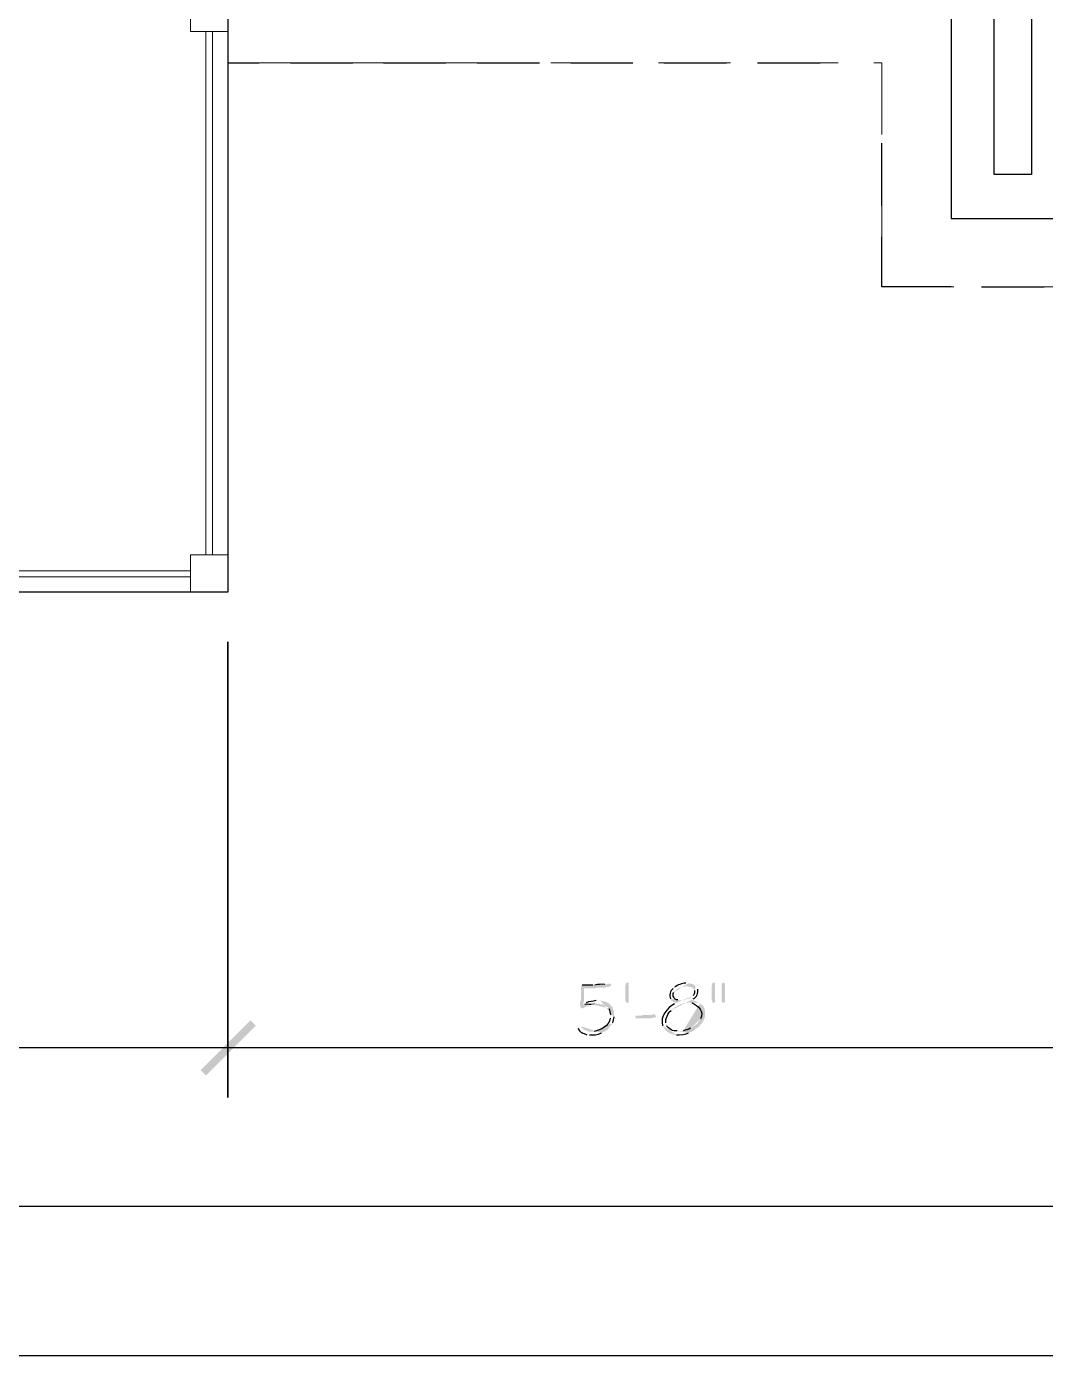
# Model space of a CAD drawing. Header units: inches. Extents: x -167 to 6071, y -6287 to -2731.
# Drawn here: x 412.8 to 494.5, y -6161.3 to -6054.7 of the extents above; entities that cross this region are included whole.
import ezdxf

# ---------------------------------------------------------------- set-up
doc = ezdxf.new("R2010")
doc.units = ezdxf.units.IN
doc.header["$LTSCALE"] = 96
doc.header["$MEASUREMENT"] = 0
doc.linetypes.add('Dash', pattern=[0.225, 0.15, -0.075])
doc.layers.add('Doors', color=5, linetype='Continuous', lineweight=9)
doc.layers.add('Furniture', color=7, linetype='Continuous', lineweight=5, true_color=0x994d00)
doc.layers.add('PDF_Geometry', color=7, linetype='Continuous', true_color=0x4a4a4a)
doc.layers.add('PDF_Solid Fills', color=7, linetype='Continuous')

msp = doc.modelspace()

# ---------------------------------------------------------------- hatches: boundary and pattern name
at = {"layer": 'PDF_Solid Fills', "true_color": 0x4a4a4a, "transparency": 33554559}
h = msp.add_hatch(color=251, dxfattribs=at)
h.paths.add_polyline_path([(459.53, -6131.46), (459.37, -6131.46), (459.16, -6131.51)], flags=0)
h.paths.add_polyline_path([(458.36, -6131.56), (458.2, -6131.56)], flags=0)
h.paths.add_polyline_path([(457.34, -6131.56), (457.29, -6131.62), (457.24, -6131.72), (457.24, -6132.79), (457.18, -6132.9), (457.18, -6133.27), (457.24, -6133.38), (457.34, -6133.43), (457.4, -6133.43), (457.5, -6133.38), (457.61, -6133.32), (457.72, -6133.27), (457.82, -6133.22), (457.93, -6133.16), (458.04, -6133.16), (457.45, -6133.11), (457.45, -6132.95), (457.5, -6132.84), (457.5, -6131.83), (458.3, -6131.83), (458.52, -6131.78), (459.16, -6131.78), (459.26, -6131.72), (459.48, -6131.72), (459.53, -6131.67), (459.58, -6131.67), (459.64, -6131.62), (459.69, -6131.62), (459.69, -6131.56), (459.64, -6131.51), (459.64, -6131.46)], flags=0)
for points in [[(461.08, -6131.62), (461.08, -6132.95), (460.97, -6133), (460.86, -6132.95), (460.86, -6132.84), (460.81, -6132.79), (460.81, -6131.62), (460.86, -6131.46), (460.86, -6131.4), (460.97, -6131.35), (461.08, -6131.4)], [(467.9, -6131.35), (467.8, -6131.4), (467.8, -6131.46), (467.74, -6131.62), (467.74, -6132.79), (467.8, -6132.84), (467.8, -6132.95), (467.9, -6133), (468.01, -6132.95), (468.01, -6131.4)], [(468.65, -6131.35), (468.6, -6131.4), (468.54, -6131.46), (468.54, -6132.84), (468.6, -6132.95), (468.65, -6133), (468.76, -6132.95), (468.81, -6132.9), (468.81, -6131.51), (468.76, -6131.4)], [(457.56, -6133.06), (457.45, -6133.11), (458.04, -6133.16), (458.14, -6133.11), (458.3, -6133.11), (458.41, -6133.06), (458.57, -6133.06)], [(463.1, -6133.91), (463, -6133.91), (462.89, -6133.96), (462.2, -6133.96), (462.09, -6134.02), (461.66, -6134.02), (461.61, -6134.12), (461.66, -6134.23), (462.94, -6134.23), (463, -6134.18), (463.16, -6134.18), (463.26, -6134.12), (463.26, -6134.07), (463.21, -6133.96)]]:
    msp.add_hatch(color=251, dxfattribs=at).paths.add_polyline_path(points)
h = msp.add_hatch(color=251, dxfattribs=at)
h.paths.add_polyline_path([(466.46, -6131.67), (465.72, -6131.67), (465.88, -6131.67), (465.98, -6131.72), (466.09, -6131.72), (466.2, -6131.78), (466.2, -6131.83), (466.3, -6131.88), (466.36, -6131.99)], flags=0)
h.paths.add_polyline_path([(466.25, -6132.42), (466.14, -6132.47), (466.04, -6132.58), (465.82, -6132.68), (465.72, -6132.68), (465.5, -6132.79), (464.49, -6132.79), (464.54, -6132.84), (464.76, -6132.95), (464.92, -6133), (464.86, -6133), (464.76, -6133.06)], flags=0)
h.paths.add_polyline_path([(463.8, -6134.82, 0.291201), (464.92, -6135.56)], flags=0)
h.paths.add_polyline_path([(465.88, -6135.4), (465.98, -6135.35), (466.04, -6135.35), (466.14, -6135.3), (465.08, -6135.24), (464.97, -6135.24)], flags=0)
h.paths.add_polyline_path([(464.12, -6134.82), (464.06, -6134.71), (464.06, -6134.6)], flags=0)
h.paths.add_polyline_path([(464.49, -6133.59), (464.6, -6133.48), (464.7, -6133.43), (464.7, -6133.38), (464.81, -6133.32), (464.92, -6133.27), (465.02, -6133.22), (465.13, -6133.16), (465.24, -6133.11), (465.29, -6133.11), (465.4, -6133.06), (465.56, -6133), (465.77, -6133), (465.93, -6132.95), (466.73, -6132.95), (466.62, -6132.9), (466.52, -6132.9), (466.41, -6132.84), (466.25, -6132.79), (466.14, -6132.79), (466.25, -6132.68)], flags=0)
h.paths.add_polyline_path([(466.62, -6131.88), (466.57, -6131.78)], flags=0)
h = msp.add_hatch(color=251, dxfattribs=at)
h.paths.add_polyline_path([(465.77, -6131.4), (465.66, -6131.4)], flags=0)
h.paths.add_polyline_path([(464.76, -6131.72), (464.7, -6131.72), (464.65, -6131.83)], flags=0)
h.paths.add_polyline_path([(464.44, -6132.68), (464.49, -6132.79), (465.24, -6132.79), (465.13, -6132.79), (465.02, -6132.74)], flags=0)
h.paths.add_polyline_path([(464.7, -6132.15), (464.76, -6132.04), (464.86, -6131.99), (464.97, -6131.88), (465.02, -6131.83), (465.13, -6131.78), (465.24, -6131.78), (465.34, -6131.72), (465.5, -6131.72), (465.61, -6131.67), (466.46, -6131.67), (466.41, -6131.62), (466.3, -6131.56), (466.25, -6131.51), (466.14, -6131.46), (465.98, -6131.46), (465.88, -6131.4)], flags=0)
h = msp.add_hatch(color=251, dxfattribs=at)
h.paths.add_polyline_path([(458.62, -6132.79), (458.46, -6132.79)], flags=0)
h.paths.add_polyline_path([(457.66, -6133), (457.56, -6133.06), (458.73, -6133.06), (458.84, -6133.11), (458.94, -6133.11), (459.05, -6133.16), (459.16, -6133.22), (459.26, -6133.27), (459.32, -6133.32), (459.37, -6133.32), (459.48, -6133.43)], flags=0)
h.paths.add_polyline_path([(459.64, -6133.96), (459.64, -6134.02), (459.58, -6134.12), (459.58, -6134.23)], flags=0)
h.paths.add_polyline_path([(458.3, -6135.3), (458.09, -6135.3), (459.1, -6135.3), (459.32, -6135.19), (459.53, -6134.98), (459.58, -6134.87), (459.74, -6134.71), (459.8, -6134.6)], flags=0)
h.paths.add_polyline_path([(459.9, -6134.12), (459.9, -6133.7), (459.85, -6133.59), (459.8, -6133.48), (459.8, -6133.38), (459.74, -6133.27), (459.64, -6133.22), (459.58, -6133.11), (459.53, -6133.06), (459.32, -6132.95), (459.26, -6132.9), (459.16, -6132.9), (459, -6132.84), (458.89, -6132.84), (458.78, -6132.79)], flags=0)
h = msp.add_hatch(color=251, dxfattribs=at)
h.paths.add_polyline_path([(466.73, -6132.95), (465.93, -6132.95), (466.04, -6133), (466.14, -6133)], flags=0)
h.paths.add_polyline_path([(466.84, -6134.28), (466.78, -6134.39), (466.68, -6134.5), (466.62, -6134.6), (466.52, -6134.71), (466.41, -6134.76), (466.3, -6134.87), (466.25, -6134.87), (466.14, -6134.98), (466.04, -6135.03)], flags=0)
h.paths.add_polyline_path([(465.45, -6135.24), (465.08, -6135.24), (466.14, -6135.3), (466.36, -6135.19), (466.41, -6135.08), (466.52, -6135.03), (466.62, -6134.98), (466.73, -6134.87), (466.78, -6134.82), (466.84, -6134.71), (466.94, -6134.66), (467, -6134.55), (467.05, -6134.44), (467.16, -6134.23), (467.21, -6134.07), (467.21, -6133.64), (467.16, -6133.54), (467.16, -6133.43), (467.1, -6133.32), (467, -6133.22), (466.94, -6133.16), (466.89, -6133.11), (466.78, -6133.06)], flags=0)
h = msp.add_hatch(color=251, dxfattribs=at)
h.paths.add_polyline_path([(457.13, -6134.87), (457.08, -6134.87), (457.02, -6134.98), (457.02, -6135.03)], flags=0)
h.paths.add_polyline_path([(457.72, -6135.56), (457.93, -6135.56)], flags=0)
h.paths.add_polyline_path([(458.89, -6135.4), (459.1, -6135.3), (457.88, -6135.3), (457.66, -6135.19), (457.61, -6135.19), (457.5, -6135.14), (457.4, -6135.08), (457.34, -6134.98), (457.29, -6134.98), (457.24, -6134.87)], flags=0)

# ---------------------------------------------------------------- linework, layer by layer
at = {"layer": 'Doors', "transparency": 33554687}
for points in [[(428.92, -6055.08), (425.93, -6055.08), (425.93, -6052.04)], [(427.16, -6097.06), (427.16, -6055.08)], [(427.69, -6097.06), (427.69, -6055.08)], [(428.92, -6097.06), (425.93, -6097.06), (425.93, -6100.04)], [(323.9, -6098.34), (425.93, -6098.34)], [(323.9, -6098.82), (425.93, -6098.82)]]:
    msp.add_lwpolyline(points, dxfattribs=at)
at = {"layer": 'Furniture', "linetype": 'Dash', "ltscale": 0.4, "transparency": 33554687}
msp.add_lwpolyline([(428.92, -6057.59), (481.4, -6057.59), (481.4, -6075.56), (502.41, -6075.56), (502.41, -5997.59)], dxfattribs=at)
at = {"layer": 'PDF_Geometry', "color": 7}
for points in [[(491.9, -5563.08), (490.41, -5563.08), (493.4, -5563.08), (493.4, -6066.55), (490.41, -6066.55), (490.41, -5563.08)], [(408.97, -5876.1), (423.42, -5876.1), (423.42, -5990.82), (426.94, -5990.82), (426.94, -5961.11), (486.94, -5961.11), (486.94, -6048.58), (426.94, -6048.58), (426.94, -6018.82), (423.42, -6018.82), (423.42, -6048.58), (404.92, -6048.58), (404.92, -6052.04), (486.94, -6052.04), (486.94, -6070.07), (496.92, -6070.07), (496.92, -5997.59), (510.14, -5997.59), (510.14, -5994.07)], [(428.92, -6052.04), (428.92, -6100.04), (320.92, -6100.04), (320.92, -6052.04)]]:
    msp.add_lwpolyline(points, dxfattribs=at)
at = {"layer": 'PDF_Geometry'}
for points in [[(428.92, -6057.59), (431.42, -6057.59)], [(433.93, -6057.59), (438.94, -6057.59)], [(441.4, -6057.59), (446.41, -6057.59)], [(448.92, -6057.59), (453.93, -6057.59)], [(456.44, -6057.59), (461.4, -6057.59)], [(463.9, -6057.59), (468.92, -6057.59)], [(471.42, -6057.59), (476.44, -6057.59)], [(481.4, -6069.06), (481.4, -6064.04)], [(486.94, -6075.56), (481.4, -6075.56), (481.4, -6071.56)], [(489.4, -6075.56), (494.41, -6075.56)], [(259.42, -6136.58), (320.92, -6136.58), (428.92, -6136.58), (496.92, -6136.58)], [(1690.41, -6149.32), (1624.44, -6149.32), (1386.89, -6149.32), (1324.44, -6149.32), (1086.94, -6149.32), (1024.44, -6149.32), (559.42, -6149.32), (496.92, -6149.32), (259.42, -6149.32), (196.92, -6149.32), (-40.58, -6149.32), (-106.6, -6149.32), (-102.6, -6149.32)], [(-112.1, -6161.27), (1695.9, -6161.27)]]:
    msp.add_lwpolyline(points, dxfattribs=at)
msp.add_lwpolyline([(428.92, -6140.58), (428.92, -6104.04)], close=True, dxfattribs=at)
for points in [[(458.2, -6131.56), (457.91, -6131.56), (457.63, -6131.56), (457.34, -6131.56)], [(459.16, -6131.51), (458.72, -6131.49), (458.75, -6131.51), (458.36, -6131.56)], [(464.65, -6131.83), (464.38, -6132.02), (464.31, -6132.4), (464.44, -6132.68)], [(465.66, -6131.4), (465.33, -6131.39), (465.05, -6131.58), (464.76, -6131.72)], [(466.25, -6132.68), (466.56, -6132.55), (466.65, -6132.19), (466.62, -6131.88)], [(458.46, -6132.79), (458.21, -6132.9), (457.91, -6132.83), (457.66, -6133)], [(465.02, -6132.74), (464.72, -6132.78), (464.54, -6132.38), (464.7, -6132.15)], [(466.36, -6131.99), (466.35, -6132.29), (466.4, -6132.11), (466.25, -6132.42)], [(459.48, -6133.43), (459.57, -6133.6), (459.54, -6133.8), (459.64, -6133.96)], [(464.76, -6133.06), (464.15, -6133.38), (463.58, -6134.09), (463.8, -6134.82)], [(464.06, -6134.6), (464.01, -6134.23), (464.22, -6133.83), (464.49, -6133.59)], [(466.14, -6133), (466.71, -6133.22), (467.14, -6133.66), (466.84, -6134.28)], [(457.02, -6135.03), (457.13, -6135.36), (457.45, -6135.41), (457.72, -6135.56)], [(459.58, -6134.23), (459.52, -6134.85), (458.84, -6135.17), (458.3, -6135.3)], [(459.8, -6134.6), (459.82, -6134.44), (459.91, -6134.29), (459.9, -6134.12)], [(464.97, -6135.24), (464.64, -6135.28), (464.27, -6135.09), (464.12, -6134.82)], [(466.04, -6135.03), (465.84, -6135.16), (465.65, -6135.14), (465.45, -6135.24)], [(457.93, -6135.56), (458.27, -6135.57), (458.6, -6135.58), (458.89, -6135.4)], [(464.92, -6135.56), (465.1, -6135.57), (465.73, -6135.49), (465.88, -6135.4)]]:
    msp.add_open_spline(points, degree=3, dxfattribs=at)
at = {"layer": 'PDF_Solid Fills', "color": 251, "true_color": 0x4a4a4a, "transparency": 33554559}
for points in [[(426.73, -6138.39), (427.16, -6138.82), (430.73, -6134.39)], [(430.73, -6134.39), (427.16, -6138.82), (426.73, -6138.39)], [(427.16, -6138.82), (430.73, -6134.39), (431.16, -6134.82)], [(431.16, -6134.82), (430.73, -6134.39), (427.16, -6138.82)]]:
    msp.add_solid(points, dxfattribs=at)

doc.saveas('drawing.dxf')
